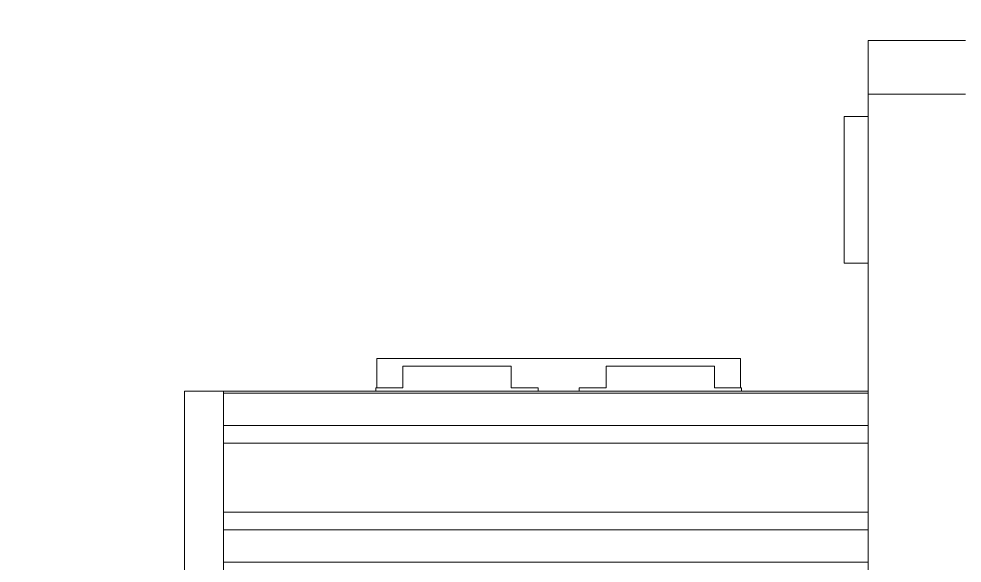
# Model space of a CAD drawing. Header units: millimetres. Extents: x 2509 to 128734, y 2492 to 91667.
# Drawn here: x 91678.8 to 92114.9, y 72252.6 to 72504.1 of the extents above; entities that cross this region are included whole.
import ezdxf

# ---------------------------------------------------------------- set-up
doc = ezdxf.new("R2010")
doc.units = ezdxf.units.MM
doc.layers.add('SSH_搬运系统', color=7, linetype='Continuous')

# ---------------------------------------------------------------- blocks, each defined once
blk = doc.blocks.new('SSH_机械臂')
at = {"layer": 'SSH_搬运系统', "lineweight": 15}
for p, q in [((1884.05, 2604.64, 0), (1884.05, 2559.64, 0)), ((1466.87, 2559.64, 0), (1884.05, 2559.64, 0)), ((1667.87, 2261.64, 0), (1667.87, 2559.64, 0)), ((1682.77, 2261.64, 0), (1682.77, 2559.64, 0)), ((1690.97, 2261.64, 0), (1690.97, 2559.64, 0)), ((1722.77, 2261.64, 0), (1722.77, 2559.64, 0)), ((1730.97, 2261.64, 0), (1730.97, 2559.64, 0)), ((1745.87, 2261.64, 0), (1745.87, 2559.64, 0)), ((1746.87, 2261.64, 0), (1746.87, 2559.64, 0)), ((1884.05, 2559.64, 0), (1908.87, 2559.64, 0)), ((1805.94, 2548.64, 0), (1873.8, 2548.64, 0)), ((1746.87, 2501.14, 0), (1748.37, 2501.14, 0)), ((1748.37, 2501.14, 0), (1748.37, 2488.64, 0)), ((1748.37, 2500.64, 0), (1761.87, 2500.64, 0)), ((1761.87, 2500.64, 0), (1761.87, 2332.64, 0)), ((1748.37, 2488.64, 0), (1758.37, 2488.64, 0)), ((1758.37, 2488.64, 0), (1758.37, 2438.64, 0)), ((1758.37, 2438.64, 0), (1748.37, 2438.64, 0)), ((1748.37, 2438.64, 0), (1748.37, 2426.14, 0)), ((1748.37, 2426.14, 0), (1746.87, 2426.14, 0)), ((1746.87, 2407.14, 0), (1748.37, 2407.14, 0)), ((1748.37, 2407.14, 0), (1748.37, 2394.64, 0)), ((1748.37, 2394.64, 0), (1758.37, 2394.64, 0)), ((1758.37, 2394.64, 0), (1758.37, 2344.64, 0)), ((1758.37, 2344.64, 0), (1748.37, 2344.64, 0)), ((1748.37, 2344.64, 0), (1748.37, 2332.14, 0)), ((1748.37, 2332.14, 0), (1746.87, 2332.14, 0)), ((1761.87, 2332.64, 0), (1748.37, 2332.64, 0)), ((1446.87, 2261.64, 0), (1746.87, 2261.64, 0)), ((1682.77, 2261.64, 0), (1667.87, 2261.64, 0)), ((1722.77, 2261.64, 0), (1690.97, 2261.64, 0)), ((1745.87, 2261.64, 0), (1730.97, 2261.64, 0)), ((1746.87, 2261.64, 0), (1746.87, 2243.64, 0)), ((1446.87, 2243.64, 0), (1746.87, 2243.64, 0))]:
    blk.add_line(p, q, dxfattribs=at)
for centre, radius, start, end in [((3603.35, 2684.15, 0), 2525, 188.19909, 258.29575), ((3603.35, 2684.14, 0), 2524, 188.20232, 254.52523)]:
    blk.add_arc(centre, radius, start, end, dxfattribs=at)
for points in [[(1908.87, 2559.64, 0), (1908.87, 2604.64, 0)], [(1805.94, 2559.64, 0), (1805.94, 2548.64, 0)], [(1873.8, 2548.64, 0), (1873.8, 2559.64, 0)]]:
    blk.add_open_spline(points, degree=1, dxfattribs=at)

msp = doc.modelspace()

# ---------------------------------------------------------------- block references
at = {"layer": 'SSH_搬运系统', "xscale": -1, "rotation": 270}
msp.add_blockref('SSH_机械臂', (89511.768, 70585.224, 0), dxfattribs=at)

doc.saveas('drawing.dxf')
